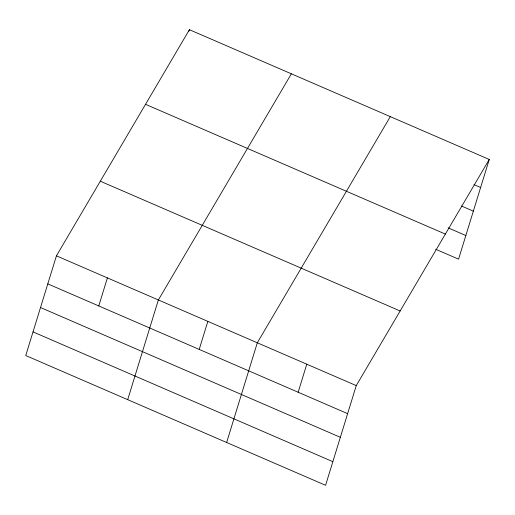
<?xml version="1.0" encoding="UTF-8"?>
<svg xmlns="http://www.w3.org/2000/svg" width="515" height="515" viewBox="0 0 515 515"><rect width="100%" height="100%" fill="white"/><g stroke="black" fill="none" stroke-linecap="round" stroke-linejoin="round"><path stroke-width="0.77" d="M56.425 255.839L25.75 355.543L325.583 485.31L356.258 385.606L489.25 159.457L189.417 29.69L56.425 255.839L356.258 385.606M98.764 305.942L107.397 277.9M188.953 31.203L189.417 29.69M127.694 399.666L158.369 299.955L291.361 73.812M199.208 349.415L207.841 321.373M226.639 442.488L257.313 342.784L390.306 116.635M298.153 392.237L306.786 364.195M489.25 159.457L458.575 259.161L435.684 249.254M473.98 184.628L480.624 187.499M461.537 206.039L473.349 211.15M448.134 227.842L465.85 235.516M145.533 104.32L445.359 234.087M100.309 181.209L400.142 310.976M47.798 283.881L347.625 413.648M40.518 307.526L340.351 437.299M33.024 331.892L332.857 461.665"/></g></svg>
